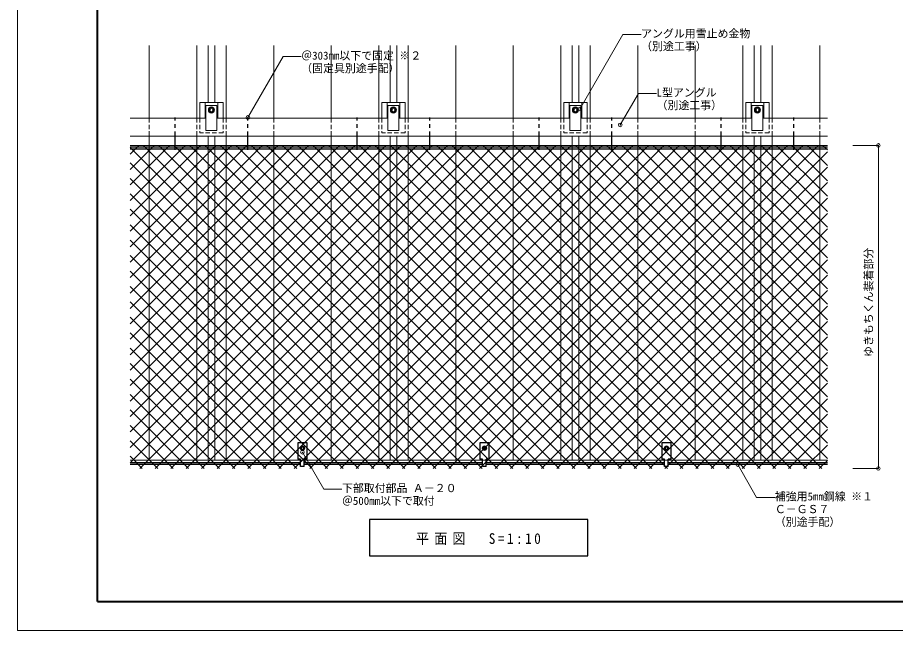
# Model space of a CAD drawing. Units: millimetres on the paper, with parts at other scales. Extents: x -210 to 210, y -148 to 150.
# Drawn here: x -210 to 31.2, y -148.5 to 20 of the extents above; entities that cross this region are included whole.
import ezdxf
from ezdxf.enums import TextEntityAlignment as Align

# ---------------------------------------------------------------- set-up
doc = ezdxf.new("R2010")
doc.units = ezdxf.units.MM
doc.header["$PDMODE"] = 32
doc.header["$PDSIZE"] = 1
doc.linetypes.add('CHAIN1', pattern=[8, 5, -1, 1, -1])
doc.linetypes.add('DASHED1', pattern=[1.8, 1.2, -0.6])
for name, color, linetype, lineweight in [('0-2', 5, 'Continuous', 9), ('0-3', 5, 'Continuous', 9), ('0-4', 7, 'Continuous', 9), ('0-5', 7, 'Continuous', 18), ('0-7', 5, 'Continuous', 9), ('0-8', 2, 'Continuous', 25), ('F-0_通り芯', 6, 'Continuous', 9)]:
    doc.layers.add(name, color=color, linetype=linetype, lineweight=lineweight)
doc.styles.add('ＭＳ ゴシック', font='')
doc.styles.get('ＭＳ ゴシック').set_extended_font_data('MS Gothic')

msp = doc.modelspace()

# ---------------------------------------------------------------- linework, layer by layer
at = {"layer": '0-2'}
for p, q in [((-173.83, -7.679), (-173.83, 12.321)), ((-160.782, -7.679), (-160.782, 12.321)), ((-152.682, -7.679), (-152.682, 12.321)), ((-139.633, -7.679), (-139.633, 12.321)), ((-123.83, -7.679), (-123.83, 12.321)), ((-110.782, -7.679), (-110.782, 12.321)), ((-102.682, -7.679), (-102.682, 12.321)), ((-89.633, -7.679), (-89.633, 12.321)), ((-73.83, -7.679), (-73.83, 12.321)), ((-60.782, -7.679), (-60.782, 12.321)), ((-52.682, -7.679), (-52.682, 12.321)), ((-39.633, -7.679), (-39.633, 12.321)), ((-23.83, -7.679), (-23.83, 12.321)), ((-10.782, -7.679), (-10.782, 12.321)), ((-2.682, -7.679), (-2.682, 12.321)), ((10.367, -7.679), (10.367, 12.321)), ((-173.83, -101.734), (-173.83, -12.679)), ((-160.782, -101.734), (-160.782, -12.679)), ((-152.682, -101.734), (-152.682, -12.679)), ((-139.633, -101.734), (-139.633, -12.679)), ((-123.83, -101.734), (-123.83, -12.679)), ((-110.782, -101.734), (-110.782, -12.679)), ((-102.682, -101.734), (-102.682, -12.679)), ((-89.633, -101.734), (-89.633, -12.679)), ((-73.83, -101.734), (-73.83, -12.679)), ((-60.782, -101.734), (-60.782, -12.679)), ((-52.682, -101.734), (-52.682, -12.679)), ((-39.633, -101.734), (-39.633, -12.679)), ((-23.83, -101.734), (-23.83, -12.679)), ((-10.782, -101.734), (-10.782, -12.679)), ((-2.682, -101.734), (-2.682, -12.679)), ((10.367, -101.734), (10.367, -12.679)), ((12.476, -101.734), (-179.092, -101.734))]:
    msp.add_line(p, q, dxfattribs=at)
at = {"layer": '0-2', "linetype": 'DASHED1'}
for p, q in [((-173.83, -7.679), (-173.83, -12.679)), ((-160.782, -7.679), (-160.782, -12.679)), ((-152.682, -7.679), (-152.682, -12.679)), ((-139.633, -7.679), (-139.633, -12.679)), ((-123.83, -7.679), (-123.83, -12.679)), ((-110.782, -7.679), (-110.782, -12.679)), ((-102.682, -7.679), (-102.682, -12.679)), ((-89.633, -7.679), (-89.633, -12.679)), ((-73.83, -7.679), (-73.83, -12.679)), ((-60.782, -7.679), (-60.782, -12.679)), ((-52.682, -7.679), (-52.682, -12.679)), ((-39.633, -7.679), (-39.633, -12.679)), ((-23.83, -7.679), (-23.83, -12.679)), ((-10.782, -7.679), (-10.782, -12.679)), ((-2.682, -7.679), (-2.682, -12.679)), ((10.367, -7.679), (10.367, -12.679))]:
    msp.add_line(p, q, dxfattribs=at)
at = {"layer": '0-3'}
for p, q in [((-159.932, -3.356), (-159.932, -7.679)), ((-153.532, -3.356), (-159.932, -3.356)), ((-158.482, -3.356), (-158.482, -7.679)), ((-158.232, -4.247), (-158.232, -11.124)), ((-155.232, -4.247), (-158.232, -4.247)), ((-155.232, -4.247), (-155.232, -11.124)), ((-154.982, -3.356), (-154.982, -7.679)), ((-153.532, -3.356), (-153.532, -7.679)), ((-109.932, -3.356), (-109.932, -7.679)), ((-103.532, -3.356), (-109.932, -3.356)), ((-108.482, -3.356), (-108.482, -7.679)), ((-108.232, -4.247), (-108.232, -11.124)), ((-105.232, -4.247), (-108.232, -4.247)), ((-105.232, -4.247), (-105.232, -11.124)), ((-104.982, -3.356), (-104.982, -7.679)), ((-103.532, -3.356), (-103.532, -7.679)), ((-59.932, -3.356), (-59.932, -7.679)), ((-53.532, -3.356), (-59.932, -3.356)), ((-58.482, -3.356), (-58.482, -7.679)), ((-58.232, -4.247), (-58.232, -11.124)), ((-55.232, -4.247), (-58.232, -4.247)), ((-55.232, -4.247), (-55.232, -11.124)), ((-54.982, -3.356), (-54.982, -7.679)), ((-53.532, -3.356), (-53.532, -7.679)), ((-9.932, -3.356), (-9.932, -7.679)), ((-3.532, -3.356), (-9.932, -3.356)), ((-8.482, -3.356), (-8.482, -7.679)), ((-8.232, -4.247), (-8.232, -11.124)), ((-5.232, -4.247), (-8.232, -4.247)), ((-5.232, -4.247), (-5.232, -11.124)), ((-4.982, -3.356), (-4.982, -7.679)), ((-3.532, -3.356), (-3.532, -7.679)), ((-158.232, -7.679), (-179.092, -7.679)), ((-108.232, -7.679), (-155.232, -7.679)), ((-58.232, -7.679), (-105.232, -7.679)), ((-8.232, -7.679), (-55.232, -7.679)), ((12.476, -7.679), (-5.232, -7.679)), ((-155.232, -11.124), (-158.232, -11.124)), ((-105.232, -11.124), (-108.232, -11.124)), ((-55.232, -11.124), (-58.232, -11.124)), ((-5.232, -11.124), (-8.232, -11.124)), ((12.476, -12.679), (-179.092, -12.679))]:
    msp.add_line(p, q, dxfattribs=at)
at = {"layer": '0-3', "linetype": 'DASHED1'}
for p, q in [((-159.932, -7.679), (-159.932, -11.756)), ((-109.932, -7.679), (-109.932, -11.756)), ((-59.932, -7.679), (-59.932, -11.756)), ((-9.932, -7.679), (-9.932, -11.756))]:
    msp.add_line(p, q, dxfattribs=at)
at = {"layer": '0-3'}
for points in [[(-157.482, -5.441), (-157.107, -6.091), (-156.357, -6.091), (-155.982, -5.441), (-156.357, -4.792), (-157.107, -4.792)], [(-107.482, -5.441), (-107.107, -6.091), (-106.357, -6.091), (-105.982, -5.441), (-106.357, -4.792), (-107.107, -4.792)], [(-57.482, -5.441), (-57.107, -6.091), (-56.357, -6.091), (-55.982, -5.441), (-56.357, -4.792), (-57.107, -4.792)], [(-7.482, -5.441), (-7.107, -6.091), (-6.357, -6.091), (-5.982, -5.441), (-6.357, -4.792), (-7.107, -4.792)]]:
    msp.add_lwpolyline(points, close=True, dxfattribs=at)
at = {"layer": '0-3', "linetype": 'DASHED1'}
for points in [[(-153.532, -7.679), (-153.532, -11.756), (-159.932, -11.756)], [(-103.532, -7.679), (-103.532, -11.756), (-109.932, -11.756)], [(-53.532, -7.679), (-53.532, -11.756), (-59.932, -11.756)], [(-3.532, -7.679), (-3.532, -11.756), (-9.932, -11.756)]]:
    msp.add_lwpolyline(points, dxfattribs=at)
at = {"layer": '0-3'}
for centre, radius in [((-156.732, -5.441), 0.85), ((-156.732, -5.441), 0.649), ((-106.732, -5.441), 0.85), ((-106.732, -5.441), 0.649), ((-56.732, -5.441), 0.85), ((-56.732, -5.441), 0.649), ((-6.732, -5.441), 0.85), ((-6.732, -5.441), 0.649), ((-156.732, -5.441), 0.421), ((-156.732, -5.441), 0.4), ((-106.732, -5.441), 0.421), ((-106.732, -5.441), 0.4), ((-56.732, -5.441), 0.421), ((-56.732, -5.441), 0.4), ((-6.732, -5.441), 0.421), ((-6.732, -5.441), 0.4)]:
    msp.add_circle(centre, radius, dxfattribs=at)
at = {"layer": '0-4', "color": 5}
for p, q in [((-146.732, -7.487), (-137.073, 9.243)), ((-137.073, 9.243), (-132.073, 9.243)), ((-44.432, -9.537), (-39.452, -0.912)), ((-39.452, -0.912), (-34.452, -0.912)), ((-131.732, -99.518), (-125.887, -109.643)), ((-12.168, -102.912), (-6.967, -111.92)), ((-125.887, -109.643), (-120.887, -109.643)), ((-6.967, -111.92), (-1.967, -111.92))]:
    msp.add_line(p, q, dxfattribs=at)
at = {"layer": '0-4', "color": 2, "lineweight": 25}
for p, q in [((-53.308, -128.028), (-53.308, -118.028)), ((-113.308, -128.028), (-53.308, -128.028))]:
    msp.add_line(p, q, dxfattribs=at)
at = {"layer": '0-4', "color": 5}
msp.add_lwpolyline([(-55.517, -5.179), (-43.692, 15.302), (-38.692, 15.302)], dxfattribs=at)
at = {"layer": '0-4', "color": 2, "lineweight": 25}
msp.add_lwpolyline([(-53.308, -118.028), (-113.308, -118.028), (-113.308, -128.028)], dxfattribs=at)
at = {"layer": '0-4', "color": 5}
for p in [(-55.517, -5.179), (-146.732, -7.487), (-44.432, -9.537), (-131.732, -99.518), (-12.168, -102.912)]:
    msp.add_point(p, dxfattribs=at)
at = {"layer": '0-5', "color": 4, "lineweight": 9}
for p, q in [((-157.642, 12.321), (-157.642, -3.356)), ((-155.822, 12.321), (-155.822, -3.356)), ((-107.642, 12.321), (-107.642, -3.356)), ((-105.822, 12.321), (-105.822, -3.356)), ((-57.642, 12.321), (-57.642, -3.356)), ((-55.822, 12.321), (-55.822, -3.356)), ((-7.642, 12.321), (-7.642, -3.356)), ((-5.822, 12.321), (-5.822, -3.356)), ((-157.642, -12.679), (-157.642, -101.734)), ((-155.822, -12.679), (-155.822, -101.734)), ((-107.642, -12.679), (-107.642, -101.734)), ((-105.822, -12.679), (-105.822, -101.734)), ((-57.642, -12.679), (-57.642, -101.734)), ((-55.822, -12.679), (-55.822, -101.734)), ((-7.642, -12.679), (-7.642, -101.734)), ((-5.822, -12.679), (-5.822, -101.734))]:
    msp.add_line(p, q, dxfattribs=at)
at = {"layer": '0-5', "color": 6, "lineweight": 9}
for p, q in [((26.476, -15.179), (19.476, -15.179)), ((26.476, -15.179), (26.476, -103.983)), ((26.476, -103.983), (19.476, -103.983))]:
    msp.add_line(p, q, dxfattribs=at)
at = {"layer": '0-5', "color": 2}
for p in [(26.476, -15.179), (26.476, -103.983)]:
    msp.add_point(p, dxfattribs=at)
at = {"layer": '0-7', "color": 2, "linetype": 'CHAIN1', "lineweight": 25}
for p, q in [((-166.732, -16.368), (-166.732, -7.487)), ((-146.732, -16.368), (-146.732, -7.487)), ((-116.732, -16.368), (-116.732, -7.487)), ((-96.732, -16.368), (-96.732, -7.487)), ((-66.732, -16.368), (-66.732, -7.487)), ((-46.732, -16.368), (-46.732, -7.487)), ((-16.732, -16.368), (-16.732, -7.487)), ((3.268, -16.368), (3.268, -7.487))]:
    msp.add_line(p, q, dxfattribs=at)
at = {"layer": '0-7'}
for p, q in [((12.476, -15.179), (-179.092, -15.179)), ((-179.092, -102.419), (-91.852, -15.179)), ((-179.092, -98.177), (-96.095, -15.179)), ((-179.092, -93.934), (-100.337, -15.179)), ((-179.092, -89.692), (-104.58, -15.179)), ((-179.092, -85.449), (-108.823, -15.179)), ((-179.092, -81.206), (-113.065, -15.179)), ((-179.092, -76.964), (-117.308, -15.179)), ((-179.092, -72.721), (-121.55, -15.179)), ((-179.092, -68.478), (-125.793, -15.179)), ((-179.092, -64.236), (-130.036, -15.179)), ((-179.092, -59.993), (-134.278, -15.179)), ((-179.092, -55.75), (-138.521, -15.179)), ((-179.092, -51.508), (-142.764, -15.179)), ((-179.092, -47.265), (-147.006, -15.179)), ((-179.092, -43.022), (-151.249, -15.179)), ((-179.092, -38.78), (-155.492, -15.179)), ((-179.092, -34.537), (-159.734, -15.179)), ((-179.092, -30.295), (-163.977, -15.179)), ((-179.092, -26.052), (-168.219, -15.179)), ((-179.092, -21.809), (-172.462, -15.179)), ((-179.092, -17.567), (-176.705, -15.179)), ((-179.092, -15.764), (-90.873, -103.983)), ((-176.413, -103.983), (-87.609, -15.179)), ((-175.434, -15.179), (-86.631, -103.983)), ((-172.17, -103.983), (-83.367, -15.179)), ((-171.192, -15.179), (-82.388, -103.983)), ((-167.928, -103.983), (-79.124, -15.179)), ((-166.949, -15.179), (-78.145, -103.983)), ((-163.685, -103.983), (-74.881, -15.179)), ((-162.706, -15.179), (-73.903, -103.983)), ((-159.442, -103.983), (-70.639, -15.179)), ((-158.464, -15.179), (-69.66, -103.983)), ((-155.2, -103.983), (-66.396, -15.179)), ((-154.221, -15.179), (-65.418, -103.983)), ((-150.957, -103.983), (-62.153, -15.179)), ((-149.979, -15.179), (-61.175, -103.983)), ((-146.714, -103.983), (-57.911, -15.179)), ((-145.736, -15.179), (-56.932, -103.983)), ((-142.472, -103.983), (-53.668, -15.179)), ((-141.493, -15.179), (-52.69, -103.983)), ((-138.229, -103.983), (-49.426, -15.179)), ((-137.251, -15.179), (-48.447, -103.983)), ((-133.987, -103.983), (-45.183, -15.179)), ((-133.008, -15.179), (-44.204, -103.983)), ((-129.744, -103.983), (-40.94, -15.179)), ((-128.765, -15.179), (-39.962, -103.983)), ((-125.501, -103.983), (-36.698, -15.179)), ((-124.523, -15.179), (-35.719, -103.983)), ((-121.259, -103.983), (-32.455, -15.179)), ((-120.28, -15.179), (-31.476, -103.983)), ((-117.016, -103.983), (-28.212, -15.179)), ((-116.037, -15.179), (-27.234, -103.983)), ((-112.773, -103.983), (-23.97, -15.179)), ((-111.795, -15.179), (-22.991, -103.983)), ((-108.531, -103.983), (-19.727, -15.179)), ((-107.552, -15.179), (-18.749, -103.983)), ((-104.288, -103.983), (-15.484, -15.179)), ((-103.31, -15.179), (-14.506, -103.983)), ((-100.045, -103.983), (-11.242, -15.179)), ((-99.067, -15.179), (-10.263, -103.983)), ((-95.803, -103.983), (-6.999, -15.179)), ((-94.824, -15.179), (-6.021, -103.983)), ((-91.56, -103.983), (-2.756, -15.179)), ((-90.582, -15.179), (-1.778, -103.983)), ((-87.317, -103.983), (1.486, -15.179)), ((-86.339, -15.179), (2.465, -103.983)), ((-83.075, -103.983), (5.729, -15.179)), ((-82.096, -15.179), (6.707, -103.983)), ((-78.832, -103.983), (9.971, -15.179)), ((-77.854, -15.179), (10.95, -103.983)), ((-73.611, -15.179), (12.476, -101.267)), ((-69.368, -15.179), (12.476, -97.024)), ((-65.126, -15.179), (12.476, -92.781)), ((-60.883, -15.179), (12.476, -88.539)), ((-56.64, -15.179), (12.476, -84.296)), ((-52.398, -15.179), (12.476, -80.053)), ((-48.155, -15.179), (12.476, -75.811)), ((-43.913, -15.179), (12.476, -71.568)), ((-39.67, -15.179), (12.476, -67.325)), ((-35.427, -15.179), (12.476, -63.083)), ((-31.185, -15.179), (12.476, -58.84)), ((-26.942, -15.179), (12.476, -54.597)), ((-22.699, -15.179), (12.476, -50.355)), ((-18.457, -15.179), (12.476, -46.112)), ((-14.214, -15.179), (12.476, -41.87)), ((-9.971, -15.179), (12.476, -37.627)), ((-5.729, -15.179), (12.476, -33.384)), ((-1.486, -15.179), (12.476, -29.142)), ((2.756, -15.179), (12.476, -24.899)), ((6.999, -15.179), (12.476, -20.656)), ((11.242, -15.179), (12.476, -16.414)), ((-74.59, -103.983), (12.476, -16.917)), ((-179.092, -20.007), (-95.116, -103.983)), ((-70.347, -103.983), (12.476, -21.16)), ((-179.092, -24.249), (-99.359, -103.983)), ((-66.104, -103.983), (12.476, -25.402)), ((-179.092, -28.492), (-103.601, -103.983)), ((-61.862, -103.983), (12.476, -29.645)), ((-179.092, -32.735), (-107.844, -103.983)), ((-57.619, -103.983), (12.476, -33.888)), ((-179.092, -36.977), (-112.087, -103.983)), ((-53.376, -103.983), (12.476, -38.13)), ((-179.092, -41.22), (-116.329, -103.983)), ((-49.134, -103.983), (12.476, -42.373)), ((-179.092, -45.463), (-120.572, -103.983)), ((-44.891, -103.983), (12.476, -46.616)), ((-179.092, -49.705), (-124.815, -103.983)), ((-40.648, -103.983), (12.476, -50.858)), ((-179.092, -53.948), (-129.057, -103.983)), ((-36.406, -103.983), (12.476, -55.101)), ((-179.092, -58.191), (-133.3, -103.983)), ((-32.163, -103.983), (12.476, -59.344)), ((-179.092, -62.433), (-137.542, -103.983)), ((-27.921, -103.983), (12.476, -63.586)), ((-179.092, -66.676), (-141.785, -103.983)), ((-23.678, -103.983), (12.476, -67.829)), ((-179.092, -70.918), (-146.028, -103.983)), ((-19.435, -103.983), (12.476, -72.071)), ((-179.092, -75.161), (-150.27, -103.983)), ((-15.193, -103.983), (12.476, -76.314)), ((-179.092, -79.404), (-154.513, -103.983)), ((-10.95, -103.983), (12.476, -80.557)), ((-179.092, -83.646), (-158.756, -103.983)), ((-6.707, -103.983), (12.476, -84.799)), ((-179.092, -87.889), (-162.998, -103.983)), ((-2.465, -103.983), (12.476, -89.042)), ((-179.092, -92.132), (-167.241, -103.983)), ((1.778, -103.983), (12.476, -93.285)), ((-179.092, -96.374), (-171.484, -103.983)), ((6.021, -103.983), (12.476, -97.527)), ((-179.092, -100.617), (-175.726, -103.983)), ((10.263, -103.983), (12.476, -101.77))]:
    msp.add_line(p, q, dxfattribs=at)
at = {"layer": '0-8'}
for p, q in [((12.476, -15.668), (-179.092, -15.668)), ((12.476, -16.168), (-179.092, -16.168)), ((-132.982, -96.908), (-132.982, -101.408)), ((-130.482, -96.908), (-132.982, -96.908)), ((-130.482, -101.408), (-130.482, -96.908)), ((-82.982, -96.908), (-82.982, -101.408)), ((-80.482, -96.908), (-82.982, -96.908)), ((-80.482, -101.408), (-80.482, -96.908)), ((-32.982, -96.908), (-32.982, -101.408)), ((-30.482, -96.908), (-32.982, -96.908)), ((-30.482, -101.408), (-30.482, -96.908)), ((-132.232, -102.412), (-179.092, -102.412)), ((-132.232, -102.912), (-179.092, -102.912)), ((-132.232, -101.408), (-132.982, -101.408)), ((-132.232, -103.392), (-132.232, -101.408)), ((-131.232, -103.392), (-132.232, -103.392)), ((-130.482, -101.408), (-131.232, -101.408)), ((-131.232, -103.392), (-131.232, -101.408)), ((-82.232, -102.412), (-131.232, -102.412)), ((-82.232, -102.912), (-131.232, -102.912)), ((-82.232, -101.408), (-82.982, -101.408)), ((-82.232, -103.392), (-82.232, -101.408)), ((-81.232, -103.392), (-82.232, -103.392)), ((-80.482, -101.408), (-81.232, -101.408)), ((-81.232, -103.392), (-81.232, -101.408)), ((-32.232, -102.412), (-81.232, -102.412)), ((-32.232, -102.912), (-81.232, -102.912)), ((-32.232, -101.408), (-32.982, -101.408)), ((-32.232, -103.392), (-32.232, -101.408)), ((-31.232, -103.392), (-32.232, -103.392)), ((-30.482, -101.408), (-31.232, -101.408)), ((-31.232, -103.392), (-31.232, -101.408)), ((12.476, -102.412), (-31.232, -102.412)), ((12.476, -102.912), (-31.232, -102.912))]:
    msp.add_line(p, q, dxfattribs=at)
at = {"layer": '0-8', "color": 5, "lineweight": 9}
for points in [[(-131.157, -98.408), (-131.444, -97.91), (-132.019, -97.91), (-132.307, -98.408), (-132.019, -98.906), (-131.444, -98.906)], [(-81.157, -98.408), (-81.444, -97.91), (-82.019, -97.91), (-82.307, -98.408), (-82.019, -98.906), (-81.444, -98.906)], [(-31.157, -98.408), (-31.444, -97.91), (-32.019, -97.91), (-32.307, -98.408), (-32.019, -98.906), (-31.444, -98.906)]]:
    msp.add_lwpolyline(points, close=True, dxfattribs=at)
for centre, radius in [((-131.732, -98.408), 0.625), ((-131.732, -98.408), 0.498), ((-131.732, -98.408), 0.315), ((-131.732, -98.408), 0.3), ((-81.732, -98.408), 0.625), ((-81.732, -98.408), 0.498), ((-81.732, -98.408), 0.315), ((-81.732, -98.408), 0.3), ((-31.732, -98.408), 0.625), ((-31.732, -98.408), 0.498), ((-31.732, -98.408), 0.315), ((-31.732, -98.408), 0.3)]:
    msp.add_circle(centre, radius, dxfattribs=at)
at = {"layer": 'F-0_通り芯'}
for p, q in [((-210, 149.878), (-210, -148.5)), ((-210, -148.5), (210, -148.5))]:
    msp.add_line(p, q, dxfattribs=at)
at = {"layer": 'F-0_通り芯', "color": 3, "lineweight": 40}
for q in [(-188, 139.5), (202, -140.5)]:
    msp.add_line((-188, -140.5), q, dxfattribs=at)

# ---------------------------------------------------------------- texts
at = {"layer": '0-4', "style": 'ＭＳ ゴシック'}
for s, p in [('アングル用雪止め金物', (-38.692, 13.802)), ('（別途工事）', (-38.692, 10.302)), ('＠303mm以下で固定 ※２', (-132.073, 7.743)), ('（固定具別途手配）', (-132.073, 4.243)), ('L型アングル', (-34.452, -2.412)), ('（別途工事）', (-34.452, -5.912)), ('下部取付部品 Ａ－２０', (-120.887, -111.143)), ('補強用5mm鋼線 ※１', (-1.967, -113.42)), ('＠500mm以下で取付', (-120.887, -114.643)), ('Ｃ－ＧＳ７', (-1.967, -116.92)), ('（別途手配）', (-1.967, -120.42))]:
    msp.add_text(s, height=2.199, dxfattribs=at).set_placement(p, align=Align.BOTTOM_LEFT)
msp.add_text('ゆきもちくん装着部分', height=2.199, rotation=90, dxfattribs=at).set_placement((25.576, -73.331), align=Align.BOTTOM_LEFT)
at = {"layer": '0-4', "insert": (-100.558, -125.028), "char_height": 2.933, "attachment_point": 7, "style": 'ＭＳ ゴシック'}
msp.add_mtext('\\T1.39;\\W0.9;平面図\u3000S=1:10', dxfattribs=at)

doc.saveas('drawing.dxf')
